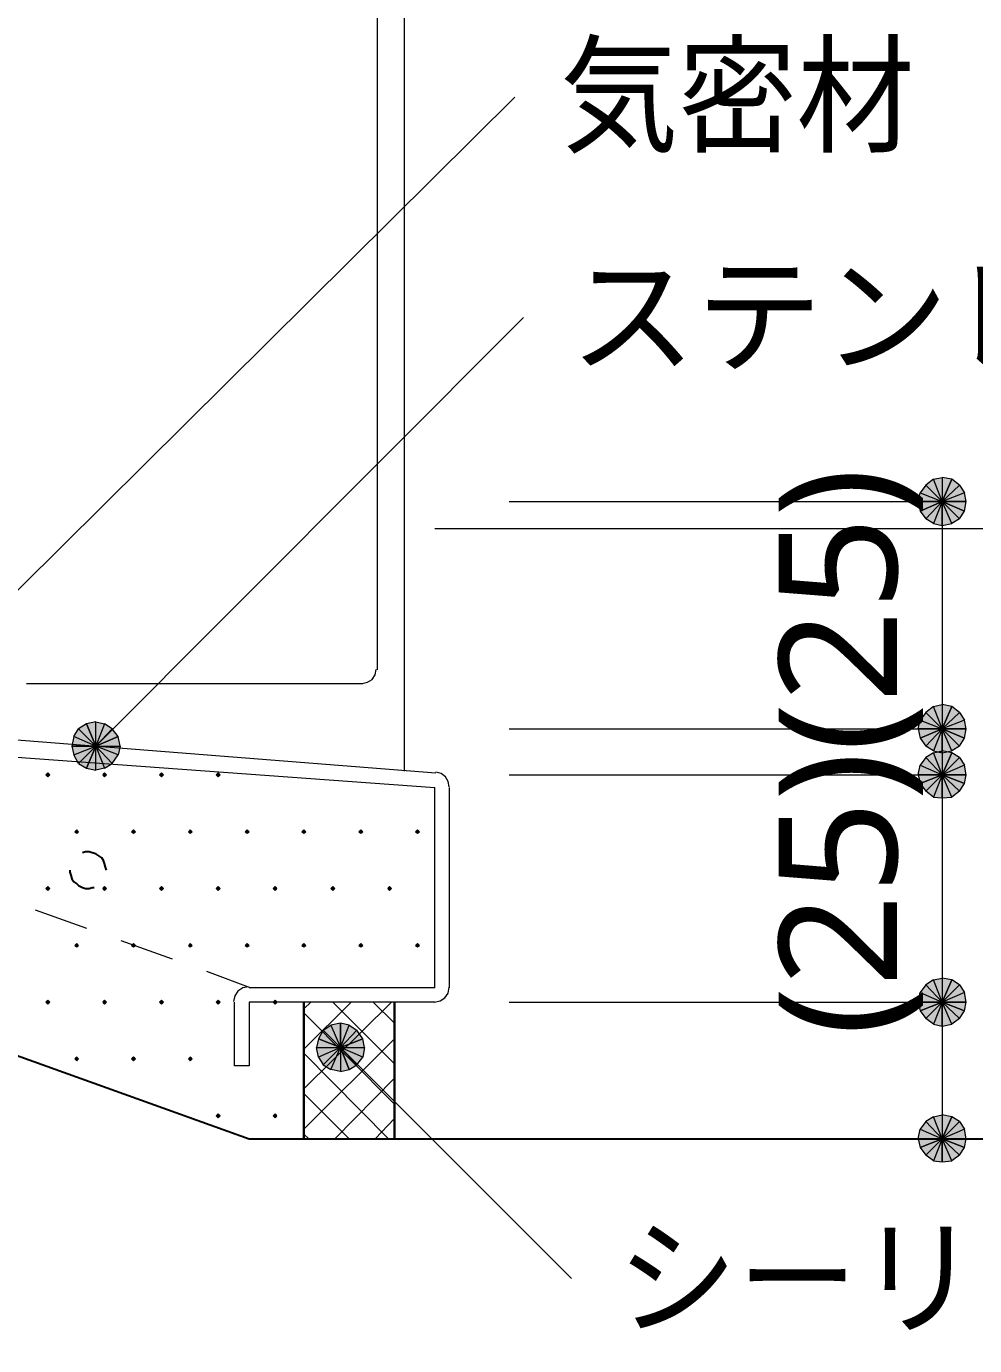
# Model space of a CAD drawing. Header units: millimetres. Extents: x 0 to 420, y 0 to 297.
# Drawn here: x 153.2 to 174.05, y 52.94 to 81.94 of the extents above; entities that cross this region are included whole.
import ezdxf
from ezdxf.enums import TextEntityAlignment as Align

# ---------------------------------------------------------------- set-up
doc = ezdxf.new("R2010")
doc.units = ezdxf.units.MM
doc.styles.add('kst32b', font='NotoSansJP-Variable.ttf')

msp = doc.modelspace()

# ---------------------------------------------------------------- hatches: boundary and pattern name
h = msp.add_hatch(color=7)
h.paths.add_polyline_path([(173.546, 71.988), (173.334, 72.03), (173.334, 71.501), (173.546, 71.988)])
h.paths.add_polyline_path([(173.334, 72.03), (173.334, 71.501), (173.143, 71.988), (173.334, 72.03)])
h.paths.add_polyline_path([(173.334, 71.501), (173.143, 71.988), (172.974, 71.861), (173.334, 71.501)])
h = msp.add_hatch(color=7)
h.paths.add_polyline_path([(173.863, 71.501), (173.821, 71.691), (173.334, 71.501), (173.863, 71.501)])
h.paths.add_polyline_path([(173.821, 71.691), (173.334, 71.501), (173.715, 71.861), (173.821, 71.691)])
h.paths.add_polyline_path([(173.334, 71.501), (173.715, 71.861), (173.546, 71.988), (173.334, 71.501)])
h = msp.add_hatch(color=7)
h.paths.add_polyline_path([(172.974, 71.861), (172.847, 71.691), (173.334, 71.501), (172.974, 71.861)])
h.paths.add_polyline_path([(172.847, 71.691), (173.334, 71.501), (172.805, 71.501), (172.847, 71.691)])
h.paths.add_polyline_path([(173.334, 71.501), (172.805, 71.501), (172.847, 71.289), (173.334, 71.501)])
h = msp.add_hatch(color=7)
h.paths.add_polyline_path([(172.847, 71.289), (172.974, 71.12), (173.334, 71.501), (172.847, 71.289)])
h.paths.add_polyline_path([(172.974, 71.12), (173.334, 71.501), (173.143, 71.014), (172.974, 71.12)])
h.paths.add_polyline_path([(173.334, 71.501), (173.143, 71.014), (173.334, 70.972), (173.334, 71.501)])
h = msp.add_hatch(color=7)
h.paths.add_polyline_path([(173.334, 70.972), (173.546, 71.014), (173.334, 71.501), (173.334, 70.972)])
h.paths.add_polyline_path([(173.546, 71.014), (173.334, 71.501), (173.715, 71.12), (173.546, 71.014)])
h.paths.add_polyline_path([(173.334, 71.501), (173.715, 71.12), (173.821, 71.289), (173.334, 71.501)])
for points in [[(173.821, 71.289), (173.863, 71.501), (173.334, 71.501), (173.821, 71.289)], [(155.215, 66.336), (155.088, 66.506), (154.728, 66.125), (155.215, 66.336)], [(173.821, 66.294), (173.863, 66.506), (173.334, 66.506), (173.821, 66.294)], [(153.67, 65.532), (153.649, 65.511), (153.628, 65.49), (153.649, 65.469), (153.67, 65.447), (153.691, 65.469), (153.712, 65.49), (153.691, 65.511), (153.67, 65.532)], [(154.919, 65.532), (154.898, 65.511), (154.877, 65.49), (154.898, 65.469), (154.919, 65.447), (154.94, 65.469), (154.961, 65.49), (154.94, 65.511), (154.919, 65.532)], [(156.168, 65.532), (156.146, 65.511), (156.125, 65.49), (156.146, 65.469), (156.168, 65.447), (156.189, 65.469), (156.21, 65.49), (156.189, 65.511), (156.168, 65.532)], [(157.417, 65.532), (157.395, 65.511), (157.374, 65.49), (157.395, 65.469), (157.417, 65.447), (157.438, 65.469), (157.459, 65.49), (157.438, 65.511), (157.417, 65.532)], [(173.821, 65.299), (173.863, 65.49), (173.334, 65.49), (173.821, 65.299)], [(154.305, 64.283), (154.284, 64.262), (154.263, 64.241), (154.284, 64.22), (154.305, 64.198), (154.326, 64.22), (154.347, 64.241), (154.326, 64.262), (154.305, 64.283)], [(155.554, 64.283), (155.533, 64.262), (155.512, 64.241), (155.533, 64.22), (155.554, 64.198), (155.575, 64.22), (155.596, 64.241), (155.575, 64.262), (155.554, 64.283)], [(156.803, 64.283), (156.782, 64.262), (156.76, 64.241), (156.782, 64.22), (156.803, 64.198), (156.824, 64.22), (156.845, 64.241), (156.824, 64.262), (156.803, 64.283)], [(158.052, 64.283), (158.03, 64.262), (158.009, 64.241), (158.03, 64.22), (158.052, 64.198), (158.073, 64.22), (158.094, 64.241), (158.073, 64.262), (158.052, 64.283)], [(159.3, 64.283), (159.279, 64.262), (159.258, 64.241), (159.279, 64.22), (159.3, 64.198), (159.321, 64.22), (159.343, 64.241), (159.321, 64.262), (159.3, 64.283)], [(160.549, 64.283), (160.528, 64.262), (160.507, 64.241), (160.528, 64.22), (160.549, 64.198), (160.57, 64.22), (160.592, 64.241), (160.57, 64.262), (160.549, 64.283)], [(161.798, 64.283), (161.777, 64.262), (161.756, 64.241), (161.777, 64.22), (161.798, 64.198), (161.819, 64.22), (161.84, 64.241), (161.819, 64.262), (161.798, 64.283)], [(153.67, 63.034), (153.649, 63.013), (153.628, 62.992), (153.649, 62.971), (153.67, 62.95), (153.691, 62.971), (153.712, 62.992), (153.691, 63.013), (153.67, 63.034)], [(154.919, 63.034), (154.898, 63.013), (154.877, 62.992), (154.898, 62.971), (154.919, 62.95), (154.94, 62.971), (154.961, 62.992), (154.94, 63.013), (154.919, 63.034)], [(156.168, 63.034), (156.146, 63.013), (156.125, 62.992), (156.146, 62.971), (156.168, 62.95), (156.189, 62.971), (156.21, 62.992), (156.189, 63.013), (156.168, 63.034)], [(157.417, 63.034), (157.395, 63.013), (157.374, 62.992), (157.395, 62.971), (157.417, 62.95), (157.438, 62.971), (157.459, 62.992), (157.438, 63.013), (157.417, 63.034)], [(158.665, 63.034), (158.644, 63.013), (158.623, 62.992), (158.644, 62.971), (158.665, 62.95), (158.687, 62.971), (158.708, 62.992), (158.687, 63.013), (158.665, 63.034)], [(159.935, 63.034), (159.914, 63.013), (159.893, 62.992), (159.914, 62.971), (159.935, 62.95), (159.957, 62.971), (159.978, 62.992), (159.957, 63.013), (159.935, 63.034)], [(161.184, 63.034), (161.163, 63.013), (161.142, 62.992), (161.163, 62.971), (161.184, 62.95), (161.205, 62.971), (161.227, 62.992), (161.205, 63.013), (161.184, 63.034)], [(154.305, 61.786), (154.284, 61.764), (154.263, 61.743), (154.284, 61.722), (154.305, 61.701), (154.326, 61.722), (154.347, 61.743), (154.326, 61.764), (154.305, 61.786)], [(155.554, 61.786), (155.533, 61.764), (155.512, 61.743), (155.533, 61.722), (155.554, 61.701), (155.575, 61.722), (155.596, 61.743), (155.575, 61.764), (155.554, 61.786)], [(156.803, 61.786), (156.782, 61.764), (156.76, 61.743), (156.782, 61.722), (156.803, 61.701), (156.824, 61.722), (156.845, 61.743), (156.824, 61.764), (156.803, 61.786)], [(158.052, 61.786), (158.03, 61.764), (158.009, 61.743), (158.03, 61.722), (158.052, 61.701), (158.073, 61.722), (158.094, 61.743), (158.073, 61.764), (158.052, 61.786)], [(159.3, 61.786), (159.279, 61.764), (159.258, 61.743), (159.279, 61.722), (159.3, 61.701), (159.321, 61.722), (159.343, 61.743), (159.321, 61.764), (159.3, 61.786)], [(160.549, 61.786), (160.528, 61.764), (160.507, 61.743), (160.528, 61.722), (160.549, 61.701), (160.57, 61.722), (160.592, 61.743), (160.57, 61.764), (160.549, 61.786)], [(161.798, 61.786), (161.777, 61.764), (161.756, 61.743), (161.777, 61.722), (161.798, 61.701), (161.819, 61.722), (161.84, 61.743), (161.819, 61.764), (161.798, 61.786)], [(153.67, 60.537), (153.649, 60.515), (153.628, 60.494), (153.649, 60.473), (153.67, 60.452), (153.691, 60.473), (153.712, 60.494), (153.691, 60.515), (153.67, 60.537)], [(154.919, 60.537), (154.898, 60.515), (154.877, 60.494), (154.898, 60.473), (154.919, 60.452), (154.94, 60.473), (154.961, 60.494), (154.94, 60.515), (154.919, 60.537)], [(156.168, 60.537), (156.146, 60.515), (156.125, 60.494), (156.146, 60.473), (156.168, 60.452), (156.189, 60.473), (156.21, 60.494), (156.189, 60.515), (156.168, 60.537)], [(157.417, 60.537), (157.395, 60.515), (157.374, 60.494), (157.395, 60.473), (157.417, 60.452), (157.438, 60.473), (157.459, 60.494), (157.438, 60.515), (157.417, 60.537)], [(158.665, 60.537), (158.644, 60.515), (158.623, 60.494), (158.644, 60.473), (158.665, 60.452), (158.687, 60.473), (158.708, 60.494), (158.687, 60.515), (158.665, 60.537)], [(173.821, 60.304), (173.863, 60.494), (173.334, 60.494), (173.821, 60.304)], [(160.295, 59.013), (160.465, 59.119), (160.105, 59.5), (160.295, 59.013)], [(154.305, 59.288), (154.284, 59.267), (154.263, 59.246), (154.284, 59.224), (154.305, 59.203), (154.326, 59.224), (154.347, 59.246), (154.326, 59.267), (154.305, 59.288)], [(155.554, 59.288), (155.533, 59.267), (155.512, 59.246), (155.533, 59.224), (155.554, 59.203), (155.575, 59.224), (155.596, 59.246), (155.575, 59.267), (155.554, 59.288)], [(156.803, 59.288), (156.782, 59.267), (156.76, 59.246), (156.782, 59.224), (156.803, 59.203), (156.824, 59.224), (156.845, 59.246), (156.824, 59.267), (156.803, 59.288)], [(157.417, 58.039), (157.395, 58.018), (157.374, 57.997), (157.395, 57.975), (157.417, 57.954), (157.438, 57.975), (157.459, 57.997), (157.438, 58.018), (157.417, 58.039)], [(158.665, 58.039), (158.644, 58.018), (158.623, 57.997), (158.644, 57.975), (158.665, 57.954), (158.687, 57.975), (158.708, 57.997), (158.687, 58.018), (158.665, 58.039)], [(173.821, 57.298), (173.863, 57.489), (173.334, 57.489), (173.821, 57.298)]]:
    msp.add_hatch(color=7).paths.add_polyline_path(points)
h = msp.add_hatch(color=7)
h.paths.add_polyline_path([(173.546, 66.993), (173.334, 67.035), (173.334, 66.506), (173.546, 66.993)])
h.paths.add_polyline_path([(173.334, 67.035), (173.334, 66.506), (173.143, 66.993), (173.334, 67.035)])
h.paths.add_polyline_path([(173.334, 66.506), (173.143, 66.993), (172.974, 66.865), (173.334, 66.506)])
h = msp.add_hatch(color=7)
h.paths.add_polyline_path([(172.974, 66.865), (172.847, 66.696), (173.334, 66.506), (172.974, 66.865)])
h.paths.add_polyline_path([(172.847, 66.696), (173.334, 66.506), (172.805, 66.506), (172.847, 66.696)])
h.paths.add_polyline_path([(173.334, 66.506), (172.805, 66.506), (172.847, 66.294), (173.334, 66.506)])
h = msp.add_hatch(color=7)
h.paths.add_polyline_path([(173.863, 66.506), (173.821, 66.696), (173.334, 66.506), (173.863, 66.506)])
h.paths.add_polyline_path([(173.821, 66.696), (173.334, 66.506), (173.715, 66.865), (173.821, 66.696)])
h.paths.add_polyline_path([(173.334, 66.506), (173.715, 66.865), (173.546, 66.993), (173.334, 66.506)])
h = msp.add_hatch(color=7)
h.paths.add_polyline_path([(154.517, 66.612), (154.347, 66.506), (154.728, 66.125), (154.517, 66.612)])
h.paths.add_polyline_path([(154.347, 66.506), (154.728, 66.125), (154.242, 66.336), (154.347, 66.506)])
h.paths.add_polyline_path([(154.728, 66.125), (154.242, 66.336), (154.199, 66.125), (154.728, 66.125)])
h = msp.add_hatch(color=7)
h.paths.add_polyline_path([(155.088, 66.506), (154.919, 66.612), (154.728, 66.125), (155.088, 66.506)])
h.paths.add_polyline_path([(154.919, 66.612), (154.728, 66.125), (154.728, 66.654), (154.919, 66.612)])
h.paths.add_polyline_path([(154.728, 66.125), (154.728, 66.654), (154.517, 66.612), (154.728, 66.125)])
h = msp.add_hatch(color=7)
h.paths.add_polyline_path([(172.847, 66.294), (172.974, 66.125), (173.334, 66.506), (172.847, 66.294)])
h.paths.add_polyline_path([(172.974, 66.125), (173.334, 66.506), (173.143, 66.019), (172.974, 66.125)])
h.paths.add_polyline_path([(173.334, 66.506), (173.143, 66.019), (173.334, 65.977), (173.334, 66.506)])
h = msp.add_hatch(color=7)
h.paths.add_polyline_path([(173.334, 65.977), (173.546, 66.019), (173.334, 66.506), (173.334, 65.977)])
h.paths.add_polyline_path([(173.546, 66.019), (173.334, 66.506), (173.715, 66.125), (173.546, 66.019)])
h.paths.add_polyline_path([(173.334, 66.506), (173.715, 66.125), (173.821, 66.294), (173.334, 66.506)])
h = msp.add_hatch(color=7)
h.paths.add_polyline_path([(154.199, 66.125), (154.242, 65.934), (154.728, 66.125), (154.199, 66.125)])
h.paths.add_polyline_path([(154.242, 65.934), (154.728, 66.125), (154.347, 65.744), (154.242, 65.934)])
h.paths.add_polyline_path([(154.728, 66.125), (154.347, 65.744), (154.517, 65.638), (154.728, 66.125)])
h = msp.add_hatch(color=7)
h.paths.add_polyline_path([(154.517, 65.638), (154.728, 65.596), (154.728, 66.125), (154.517, 65.638)])
h.paths.add_polyline_path([(154.728, 65.596), (154.728, 66.125), (154.919, 65.638), (154.728, 65.596)])
h.paths.add_polyline_path([(154.728, 66.125), (154.919, 65.638), (155.088, 65.744), (154.728, 66.125)])
h = msp.add_hatch(color=7)
h.paths.add_polyline_path([(155.088, 65.744), (155.215, 65.934), (154.728, 66.125), (155.088, 65.744)])
h.paths.add_polyline_path([(155.215, 65.934), (154.728, 66.125), (155.258, 66.125), (155.215, 65.934)])
h.paths.add_polyline_path([(154.728, 66.125), (155.258, 66.125), (155.215, 66.336), (154.728, 66.125)])
h = msp.add_hatch(color=7)
h.paths.add_polyline_path([(172.974, 65.871), (172.847, 65.701), (173.334, 65.49), (172.974, 65.871)])
h.paths.add_polyline_path([(172.847, 65.701), (173.334, 65.49), (172.805, 65.49), (172.847, 65.701)])
h.paths.add_polyline_path([(173.334, 65.49), (172.805, 65.49), (172.847, 65.299), (173.334, 65.49)])
h = msp.add_hatch(color=7)
h.paths.add_polyline_path([(173.546, 65.977), (173.334, 66.019), (173.334, 65.49), (173.546, 65.977)])
h.paths.add_polyline_path([(173.334, 66.019), (173.334, 65.49), (173.143, 65.977), (173.334, 66.019)])
h.paths.add_polyline_path([(173.334, 65.49), (173.143, 65.977), (172.974, 65.871), (173.334, 65.49)])
h = msp.add_hatch(color=7)
h.paths.add_polyline_path([(173.863, 65.49), (173.821, 65.701), (173.334, 65.49), (173.863, 65.49)])
h.paths.add_polyline_path([(173.821, 65.701), (173.334, 65.49), (173.715, 65.871), (173.821, 65.701)])
h.paths.add_polyline_path([(173.334, 65.49), (173.715, 65.871), (173.546, 65.977), (173.334, 65.49)])
h = msp.add_hatch(color=7)
h.paths.add_polyline_path([(172.847, 65.299), (172.974, 65.13), (173.334, 65.49), (172.847, 65.299)])
h.paths.add_polyline_path([(172.974, 65.13), (173.334, 65.49), (173.143, 65.003), (172.974, 65.13)])
h.paths.add_polyline_path([(173.334, 65.49), (173.143, 65.003), (173.334, 64.982), (173.334, 65.49)])
h = msp.add_hatch(color=7)
h.paths.add_polyline_path([(173.334, 64.982), (173.546, 65.003), (173.334, 65.49), (173.334, 64.982)])
h.paths.add_polyline_path([(173.546, 65.003), (173.334, 65.49), (173.715, 65.13), (173.546, 65.003)])
h.paths.add_polyline_path([(173.334, 65.49), (173.715, 65.13), (173.821, 65.299), (173.334, 65.49)])
h = msp.add_hatch(color=7)
h.paths.add_polyline_path([(173.546, 60.981), (173.334, 61.023), (173.334, 60.494), (173.546, 60.981)])
h.paths.add_polyline_path([(173.334, 61.023), (173.334, 60.494), (173.143, 60.981), (173.334, 61.023)])
h.paths.add_polyline_path([(173.334, 60.494), (173.143, 60.981), (172.974, 60.875), (173.334, 60.494)])
h = msp.add_hatch(color=7)
h.paths.add_polyline_path([(173.863, 60.494), (173.821, 60.706), (173.334, 60.494), (173.863, 60.494)])
h.paths.add_polyline_path([(173.821, 60.706), (173.334, 60.494), (173.715, 60.875), (173.821, 60.706)])
h.paths.add_polyline_path([(173.334, 60.494), (173.715, 60.875), (173.546, 60.981), (173.334, 60.494)])
h = msp.add_hatch(color=7)
h.paths.add_polyline_path([(172.974, 60.875), (172.847, 60.706), (173.334, 60.494), (172.974, 60.875)])
h.paths.add_polyline_path([(172.847, 60.706), (173.334, 60.494), (172.805, 60.494), (172.847, 60.706)])
h.paths.add_polyline_path([(173.334, 60.494), (172.805, 60.494), (172.847, 60.304), (173.334, 60.494)])
h = msp.add_hatch(color=7)
h.paths.add_polyline_path([(172.847, 60.304), (172.974, 60.134), (173.334, 60.494), (172.847, 60.304)])
h.paths.add_polyline_path([(172.974, 60.134), (173.334, 60.494), (173.143, 60.007), (172.974, 60.134)])
h.paths.add_polyline_path([(173.334, 60.494), (173.143, 60.007), (173.334, 59.965), (173.334, 60.494)])
h = msp.add_hatch(color=7)
h.paths.add_polyline_path([(173.334, 59.965), (173.546, 60.007), (173.334, 60.494), (173.334, 59.965)])
h.paths.add_polyline_path([(173.546, 60.007), (173.334, 60.494), (173.715, 60.134), (173.546, 60.007)])
h.paths.add_polyline_path([(173.334, 60.494), (173.715, 60.134), (173.821, 60.304), (173.334, 60.494)])
h = msp.add_hatch(color=7)
h.paths.add_polyline_path([(160.105, 60.029), (159.893, 59.986), (160.105, 59.5), (160.105, 60.029)])
h.paths.add_polyline_path([(159.893, 59.986), (160.105, 59.5), (159.724, 59.88), (159.893, 59.986)])
h.paths.add_polyline_path([(160.105, 59.5), (159.724, 59.88), (159.618, 59.69), (160.105, 59.5)])
h = msp.add_hatch(color=7)
h.paths.add_polyline_path([(160.592, 59.69), (160.465, 59.88), (160.105, 59.5), (160.592, 59.69)])
h.paths.add_polyline_path([(160.465, 59.88), (160.105, 59.5), (160.295, 59.986), (160.465, 59.88)])
h.paths.add_polyline_path([(160.105, 59.5), (160.295, 59.986), (160.105, 60.029), (160.105, 59.5)])
h = msp.add_hatch(color=7)
h.paths.add_polyline_path([(159.618, 59.69), (159.576, 59.5), (160.105, 59.5), (159.618, 59.69)])
h.paths.add_polyline_path([(159.576, 59.5), (160.105, 59.5), (159.618, 59.288), (159.576, 59.5)])
h.paths.add_polyline_path([(160.105, 59.5), (159.618, 59.288), (159.724, 59.119), (160.105, 59.5)])
h = msp.add_hatch(color=7)
h.paths.add_polyline_path([(159.724, 59.119), (159.893, 59.013), (160.105, 59.5), (159.724, 59.119)])
h.paths.add_polyline_path([(159.893, 59.013), (160.105, 59.5), (160.105, 58.97), (159.893, 59.013)])
h.paths.add_polyline_path([(160.105, 59.5), (160.105, 58.97), (160.295, 59.013), (160.105, 59.5)])
h = msp.add_hatch(color=7)
h.paths.add_polyline_path([(160.465, 59.119), (160.592, 59.288), (160.105, 59.5), (160.465, 59.119)])
h.paths.add_polyline_path([(160.592, 59.288), (160.105, 59.5), (160.634, 59.5), (160.592, 59.288)])
h.paths.add_polyline_path([(160.105, 59.5), (160.634, 59.5), (160.592, 59.69), (160.105, 59.5)])
h = msp.add_hatch(color=7)
h.paths.add_polyline_path([(173.546, 57.975), (173.334, 58.018), (173.334, 57.489), (173.546, 57.975)])
h.paths.add_polyline_path([(173.334, 58.018), (173.334, 57.489), (173.143, 57.975), (173.334, 58.018)])
h.paths.add_polyline_path([(173.334, 57.489), (173.143, 57.975), (172.974, 57.87), (173.334, 57.489)])
h = msp.add_hatch(color=7)
h.paths.add_polyline_path([(172.974, 57.87), (172.847, 57.7), (173.334, 57.489), (172.974, 57.87)])
h.paths.add_polyline_path([(172.847, 57.7), (173.334, 57.489), (172.805, 57.489), (172.847, 57.7)])
h.paths.add_polyline_path([(173.334, 57.489), (172.805, 57.489), (172.847, 57.298), (173.334, 57.489)])
h = msp.add_hatch(color=7)
h.paths.add_polyline_path([(173.863, 57.489), (173.821, 57.7), (173.334, 57.489), (173.863, 57.489)])
h.paths.add_polyline_path([(173.821, 57.7), (173.334, 57.489), (173.715, 57.87), (173.821, 57.7)])
h.paths.add_polyline_path([(173.334, 57.489), (173.715, 57.87), (173.546, 57.975), (173.334, 57.489)])
h = msp.add_hatch(color=7)
h.paths.add_polyline_path([(172.847, 57.298), (172.974, 57.129), (173.334, 57.489), (172.847, 57.298)])
h.paths.add_polyline_path([(172.974, 57.129), (173.334, 57.489), (173.143, 57.002), (172.974, 57.129)])
h.paths.add_polyline_path([(173.334, 57.489), (173.143, 57.002), (173.334, 56.981), (173.334, 57.489)])
h = msp.add_hatch(color=7)
h.paths.add_polyline_path([(173.334, 56.981), (173.546, 57.002), (173.334, 57.489), (173.334, 56.981)])
h.paths.add_polyline_path([(173.546, 57.002), (173.334, 57.489), (173.715, 57.129), (173.546, 57.002)])
h.paths.add_polyline_path([(173.334, 57.489), (173.715, 57.129), (173.821, 57.298), (173.334, 57.489)])

# ---------------------------------------------------------------- linework, layer by layer
at = {"lineweight": 13}
for points in [[(160.909, 101.304), (160.909, 67.797)], [(161.502, 101.304), (161.502, 65.574)], [(151.257, 67.818), (163.936, 80.391)], [(154.665, 66.061), (164.126, 75.544)], [(163.809, 71.501), (173.334, 71.501)], [(173.334, 71.501), (173.334, 66.506), (173.334, 65.49), (173.334, 60.494), (173.334, 57.489)], [(162.179, 70.908), (187.812, 70.908)], [(160.581, 67.5), (160.7, 67.525), (160.798, 67.59), (160.864, 67.688), (160.888, 67.807)], [(153.204, 67.5), (156.909, 67.5), (160.592, 67.5)], [(150.199, 66.484), (162.2, 65.532)], [(163.809, 66.506), (173.334, 66.506)], [(150.156, 66.082), (162.179, 65.214)], [(162.496, 65.225), (162.474, 65.346), (162.411, 65.447), (162.316, 65.518), (162.198, 65.552)], [(163.809, 65.49), (173.334, 65.49)], [(162.179, 60.812), (162.179, 65.214)], [(162.496, 65.214), (162.496, 60.812)], [(153.395, 62.526), (154.517, 62.124)], [(155.279, 61.849), (156.401, 61.447)], [(157.162, 61.172), (158.136, 60.812)], [(158.083, 60.833), (157.956, 60.807), (157.851, 60.737), (157.781, 60.633), (157.755, 60.505)], [(162.179, 60.812), (158.094, 60.812)], [(162.168, 60.494), (162.296, 60.52), (162.4, 60.59), (162.471, 60.695), (162.496, 60.822)], [(158.094, 59.097), (157.776, 59.097), (157.776, 60.494)], [(162.179, 60.494), (158.094, 60.494)], [(158.094, 60.494), (158.094, 59.097)], [(159.3, 60.346), (159.449, 60.494)], [(159.3, 59.457), (160.337, 60.494)], [(159.3, 58.589), (161.227, 60.494)], [(161.29, 59.14), (159.935, 60.494)], [(161.29, 60.029), (160.824, 60.494)], [(163.809, 60.494), (173.334, 60.494)], [(161.29, 58.251), (159.3, 60.262)], [(159.3, 57.7), (161.29, 59.69)], [(160.105, 59.5), (165.185, 54.42)], [(161.163, 57.489), (159.3, 59.372)], [(159.978, 57.489), (161.29, 58.822)], [(160.295, 57.489), (159.3, 58.484)], [(160.867, 57.489), (161.29, 57.933)], [(159.406, 57.489), (159.3, 57.595)]]:
    msp.add_lwpolyline(points, dxfattribs=at)
at = {"lineweight": 0}
for points in [[(173.334, 71.501), (173.143, 71.988), (172.974, 71.861)], [(173.334, 72.03), (173.334, 71.501), (173.143, 71.988)], [(173.546, 71.988), (173.334, 72.03), (173.334, 71.501)], [(173.334, 71.501), (173.715, 71.861), (173.546, 71.988)], [(172.847, 71.691), (173.334, 71.501), (172.805, 71.501)], [(172.974, 71.861), (172.847, 71.691), (173.334, 71.501)], [(173.821, 71.691), (173.334, 71.501), (173.715, 71.861)], [(173.863, 71.501), (173.821, 71.691), (173.334, 71.501)], [(173.334, 71.501), (172.805, 71.501), (172.847, 71.289)], [(172.847, 71.289), (172.974, 71.12), (173.334, 71.501)], [(172.974, 71.12), (173.334, 71.501), (173.143, 71.014)], [(173.334, 71.501), (173.143, 71.014), (173.334, 70.972)], [(173.334, 70.972), (173.546, 71.014), (173.334, 71.501)], [(173.546, 71.014), (173.334, 71.501), (173.715, 71.12)], [(173.334, 71.501), (173.715, 71.12), (173.821, 71.289)], [(173.821, 71.289), (173.863, 71.501), (173.334, 71.501)], [(173.334, 67.035), (173.334, 66.506), (173.143, 66.993)], [(173.546, 66.993), (173.334, 67.035), (173.334, 66.506)], [(172.974, 66.865), (172.847, 66.696), (173.334, 66.506)], [(173.334, 66.506), (173.143, 66.993), (172.974, 66.865)], [(173.334, 66.506), (173.715, 66.865), (173.546, 66.993)], [(173.821, 66.696), (173.334, 66.506), (173.715, 66.865)], [(154.347, 66.506), (154.728, 66.125), (154.242, 66.336)], [(154.517, 66.612), (154.347, 66.506), (154.728, 66.125)], [(154.728, 66.125), (154.728, 66.654), (154.517, 66.612)], [(154.919, 66.612), (154.728, 66.125), (154.728, 66.654)], [(155.088, 66.506), (154.919, 66.612), (154.728, 66.125)], [(155.215, 66.336), (155.088, 66.506), (154.728, 66.125)], [(172.847, 66.696), (173.334, 66.506), (172.805, 66.506)], [(173.334, 66.506), (172.805, 66.506), (172.847, 66.294)], [(172.847, 66.294), (172.974, 66.125), (173.334, 66.506)], [(172.974, 66.125), (173.334, 66.506), (173.143, 66.019)], [(173.334, 66.506), (173.143, 66.019), (173.334, 65.977)], [(173.863, 66.506), (173.821, 66.696), (173.334, 66.506)], [(173.334, 65.977), (173.546, 66.019), (173.334, 66.506)], [(173.546, 66.019), (173.334, 66.506), (173.715, 66.125)], [(173.334, 66.506), (173.715, 66.125), (173.821, 66.294)], [(173.821, 66.294), (173.863, 66.506), (173.334, 66.506)], [(154.728, 66.125), (154.242, 66.336), (154.199, 66.125)], [(154.199, 66.125), (154.242, 65.934), (154.728, 66.125)], [(154.242, 65.934), (154.728, 66.125), (154.347, 65.744)], [(154.728, 66.125), (154.347, 65.744), (154.517, 65.638)], [(154.517, 65.638), (154.728, 65.596), (154.728, 66.125)], [(154.728, 66.125), (155.258, 66.125), (155.215, 66.336)], [(154.728, 65.596), (154.728, 66.125), (154.919, 65.638)], [(154.728, 66.125), (154.919, 65.638), (155.088, 65.744)], [(155.088, 65.744), (155.215, 65.934), (154.728, 66.125)], [(155.215, 65.934), (154.728, 66.125), (155.258, 66.125)], [(172.974, 65.871), (172.847, 65.701), (173.334, 65.49)], [(173.334, 65.49), (173.143, 65.977), (172.974, 65.871)], [(173.334, 66.019), (173.334, 65.49), (173.143, 65.977)], [(173.546, 65.977), (173.334, 66.019), (173.334, 65.49)], [(173.334, 65.49), (173.715, 65.871), (173.546, 65.977)], [(173.821, 65.701), (173.334, 65.49), (173.715, 65.871)], [(172.847, 65.701), (173.334, 65.49), (172.805, 65.49)], [(173.863, 65.49), (173.821, 65.701), (173.334, 65.49)], [(153.67, 65.532), (153.649, 65.511), (153.628, 65.49), (153.649, 65.469), (153.67, 65.447), (153.691, 65.469), (153.712, 65.49), (153.691, 65.511)], [(154.919, 65.532), (154.898, 65.511), (154.877, 65.49), (154.898, 65.469), (154.919, 65.447), (154.94, 65.469), (154.961, 65.49), (154.94, 65.511)], [(156.168, 65.532), (156.146, 65.511), (156.125, 65.49), (156.146, 65.469), (156.168, 65.447), (156.189, 65.469), (156.21, 65.49), (156.189, 65.511)], [(157.417, 65.532), (157.395, 65.511), (157.374, 65.49), (157.395, 65.469), (157.417, 65.447), (157.438, 65.469), (157.459, 65.49), (157.438, 65.511)], [(173.334, 65.49), (172.805, 65.49), (172.847, 65.299)], [(172.847, 65.299), (172.974, 65.13), (173.334, 65.49)], [(172.974, 65.13), (173.334, 65.49), (173.143, 65.003)], [(173.334, 65.49), (173.143, 65.003), (173.334, 64.982)], [(173.334, 64.982), (173.546, 65.003), (173.334, 65.49)], [(173.546, 65.003), (173.334, 65.49), (173.715, 65.13)], [(173.334, 65.49), (173.715, 65.13), (173.821, 65.299)], [(173.821, 65.299), (173.863, 65.49), (173.334, 65.49)], [(154.305, 64.283), (154.284, 64.262), (154.263, 64.241), (154.284, 64.22), (154.305, 64.198), (154.326, 64.22), (154.347, 64.241), (154.326, 64.262)], [(155.554, 64.283), (155.533, 64.262), (155.512, 64.241), (155.533, 64.22), (155.554, 64.198), (155.575, 64.22), (155.596, 64.241), (155.575, 64.262)], [(156.803, 64.283), (156.782, 64.262), (156.76, 64.241), (156.782, 64.22), (156.803, 64.198), (156.824, 64.22), (156.845, 64.241), (156.824, 64.262)], [(158.052, 64.283), (158.03, 64.262), (158.009, 64.241), (158.03, 64.22), (158.052, 64.198), (158.073, 64.22), (158.094, 64.241), (158.073, 64.262)], [(159.3, 64.283), (159.279, 64.262), (159.258, 64.241), (159.279, 64.22), (159.3, 64.198), (159.321, 64.22), (159.343, 64.241), (159.321, 64.262)], [(160.549, 64.283), (160.528, 64.262), (160.507, 64.241), (160.528, 64.22), (160.549, 64.198), (160.57, 64.22), (160.592, 64.241), (160.57, 64.262)], [(161.798, 64.283), (161.777, 64.262), (161.756, 64.241), (161.777, 64.22), (161.798, 64.198), (161.819, 64.22), (161.84, 64.241), (161.819, 64.262)], [(153.67, 63.034), (153.649, 63.013), (153.628, 62.992), (153.649, 62.971), (153.67, 62.95), (153.691, 62.971), (153.712, 62.992), (153.691, 63.013)], [(154.919, 63.034), (154.898, 63.013), (154.877, 62.992), (154.898, 62.971), (154.919, 62.95), (154.94, 62.971), (154.961, 62.992), (154.94, 63.013)], [(156.168, 63.034), (156.146, 63.013), (156.125, 62.992), (156.146, 62.971), (156.168, 62.95), (156.189, 62.971), (156.21, 62.992), (156.189, 63.013)], [(157.417, 63.034), (157.395, 63.013), (157.374, 62.992), (157.395, 62.971), (157.417, 62.95), (157.438, 62.971), (157.459, 62.992), (157.438, 63.013)], [(158.665, 63.034), (158.644, 63.013), (158.623, 62.992), (158.644, 62.971), (158.665, 62.95), (158.687, 62.971), (158.708, 62.992), (158.687, 63.013)], [(159.935, 63.034), (159.914, 63.013), (159.893, 62.992), (159.914, 62.971), (159.935, 62.95), (159.957, 62.971), (159.978, 62.992), (159.957, 63.013)], [(161.184, 63.034), (161.163, 63.013), (161.142, 62.992), (161.163, 62.971), (161.184, 62.95), (161.205, 62.971), (161.227, 62.992), (161.205, 63.013)], [(154.305, 61.786), (154.284, 61.764), (154.263, 61.743), (154.284, 61.722), (154.305, 61.701), (154.326, 61.722), (154.347, 61.743), (154.326, 61.764)], [(155.554, 61.786), (155.533, 61.764), (155.512, 61.743), (155.533, 61.722), (155.554, 61.701), (155.575, 61.722), (155.596, 61.743), (155.575, 61.764)], [(156.803, 61.786), (156.782, 61.764), (156.76, 61.743), (156.782, 61.722), (156.803, 61.701), (156.824, 61.722), (156.845, 61.743), (156.824, 61.764)], [(158.052, 61.786), (158.03, 61.764), (158.009, 61.743), (158.03, 61.722), (158.052, 61.701), (158.073, 61.722), (158.094, 61.743), (158.073, 61.764)], [(159.3, 61.786), (159.279, 61.764), (159.258, 61.743), (159.279, 61.722), (159.3, 61.701), (159.321, 61.722), (159.343, 61.743), (159.321, 61.764)], [(160.549, 61.786), (160.528, 61.764), (160.507, 61.743), (160.528, 61.722), (160.549, 61.701), (160.57, 61.722), (160.592, 61.743), (160.57, 61.764)], [(161.798, 61.786), (161.777, 61.764), (161.756, 61.743), (161.777, 61.722), (161.798, 61.701), (161.819, 61.722), (161.84, 61.743), (161.819, 61.764)], [(173.334, 60.494), (173.143, 60.981), (172.974, 60.875)], [(173.334, 61.023), (173.334, 60.494), (173.143, 60.981)], [(173.546, 60.981), (173.334, 61.023), (173.334, 60.494)], [(173.334, 60.494), (173.715, 60.875), (173.546, 60.981)], [(172.847, 60.706), (173.334, 60.494), (172.805, 60.494)], [(172.974, 60.875), (172.847, 60.706), (173.334, 60.494)], [(173.821, 60.706), (173.334, 60.494), (173.715, 60.875)], [(173.863, 60.494), (173.821, 60.706), (173.334, 60.494)], [(153.67, 60.537), (153.649, 60.515), (153.628, 60.494), (153.649, 60.473), (153.67, 60.452), (153.691, 60.473), (153.712, 60.494), (153.691, 60.515)], [(154.919, 60.537), (154.898, 60.515), (154.877, 60.494), (154.898, 60.473), (154.919, 60.452), (154.94, 60.473), (154.961, 60.494), (154.94, 60.515)], [(156.168, 60.537), (156.146, 60.515), (156.125, 60.494), (156.146, 60.473), (156.168, 60.452), (156.189, 60.473), (156.21, 60.494), (156.189, 60.515)], [(157.417, 60.537), (157.395, 60.515), (157.374, 60.494), (157.395, 60.473), (157.417, 60.452), (157.438, 60.473), (157.459, 60.494), (157.438, 60.515)], [(158.665, 60.537), (158.644, 60.515), (158.623, 60.494), (158.644, 60.473), (158.665, 60.452), (158.687, 60.473), (158.708, 60.494), (158.687, 60.515)], [(173.334, 60.494), (172.805, 60.494), (172.847, 60.304)], [(172.847, 60.304), (172.974, 60.134), (173.334, 60.494)], [(172.974, 60.134), (173.334, 60.494), (173.143, 60.007)], [(173.334, 60.494), (173.143, 60.007), (173.334, 59.965)], [(173.334, 59.965), (173.546, 60.007), (173.334, 60.494)], [(173.546, 60.007), (173.334, 60.494), (173.715, 60.134)], [(173.334, 60.494), (173.715, 60.134), (173.821, 60.304)], [(173.821, 60.304), (173.863, 60.494), (173.334, 60.494)], [(160.105, 59.5), (159.724, 59.88), (159.618, 59.69)], [(159.893, 59.986), (160.105, 59.5), (159.724, 59.88)], [(160.105, 60.029), (159.893, 59.986), (160.105, 59.5)], [(160.105, 59.5), (160.295, 59.986), (160.105, 60.029)], [(160.465, 59.88), (160.105, 59.5), (160.295, 59.986)], [(160.592, 59.69), (160.465, 59.88), (160.105, 59.5)], [(159.618, 59.69), (159.576, 59.5), (160.105, 59.5)], [(159.576, 59.5), (160.105, 59.5), (159.618, 59.288)], [(160.105, 59.5), (159.618, 59.288), (159.724, 59.119)], [(159.724, 59.119), (159.893, 59.013), (160.105, 59.5)], [(159.893, 59.013), (160.105, 59.5), (160.105, 58.97)], [(160.105, 59.5), (160.634, 59.5), (160.592, 59.69)], [(160.465, 59.119), (160.592, 59.288), (160.105, 59.5)], [(160.592, 59.288), (160.105, 59.5), (160.634, 59.5)], [(160.105, 59.5), (160.105, 58.97), (160.295, 59.013)], [(160.295, 59.013), (160.465, 59.119), (160.105, 59.5)], [(154.305, 59.288), (154.284, 59.267), (154.263, 59.246), (154.284, 59.224), (154.305, 59.203), (154.326, 59.224), (154.347, 59.246), (154.326, 59.267)], [(155.554, 59.288), (155.533, 59.267), (155.512, 59.246), (155.533, 59.224), (155.554, 59.203), (155.575, 59.224), (155.596, 59.246), (155.575, 59.267)], [(156.803, 59.288), (156.782, 59.267), (156.76, 59.246), (156.782, 59.224), (156.803, 59.203), (156.824, 59.224), (156.845, 59.246), (156.824, 59.267)], [(157.417, 58.039), (157.395, 58.018), (157.374, 57.997), (157.395, 57.975), (157.417, 57.954), (157.438, 57.975), (157.459, 57.997), (157.438, 58.018)], [(158.665, 58.039), (158.644, 58.018), (158.623, 57.997), (158.644, 57.975), (158.665, 57.954), (158.687, 57.975), (158.708, 57.997), (158.687, 58.018)], [(173.334, 58.018), (173.334, 57.489), (173.143, 57.975)], [(173.546, 57.975), (173.334, 58.018), (173.334, 57.489)], [(172.974, 57.87), (172.847, 57.7), (173.334, 57.489)], [(173.334, 57.489), (173.143, 57.975), (172.974, 57.87)], [(173.334, 57.489), (173.715, 57.87), (173.546, 57.975)], [(173.821, 57.7), (173.334, 57.489), (173.715, 57.87)], [(172.847, 57.7), (173.334, 57.489), (172.805, 57.489)], [(173.334, 57.489), (172.805, 57.489), (172.847, 57.298)], [(172.847, 57.298), (172.974, 57.129), (173.334, 57.489)], [(172.974, 57.129), (173.334, 57.489), (173.143, 57.002)], [(173.334, 57.489), (173.143, 57.002), (173.334, 56.981)], [(173.863, 57.489), (173.821, 57.7), (173.334, 57.489)], [(173.334, 56.981), (173.546, 57.002), (173.334, 57.489)], [(173.546, 57.002), (173.334, 57.489), (173.715, 57.129)], [(173.334, 57.489), (173.715, 57.129), (173.821, 57.298)], [(173.821, 57.298), (173.863, 57.489), (173.334, 57.489)]]:
    msp.add_lwpolyline(points, close=True, dxfattribs=at)
at = {"lineweight": 25}
for points in [[(132.503, 66.675), (158.094, 57.489)], [(154.961, 63.394), (154.94, 63.458), (154.919, 63.542), (154.898, 63.606), (154.855, 63.669), (154.792, 63.712), (154.728, 63.754), (154.644, 63.775), (154.58, 63.796), (154.496, 63.796), (154.432, 63.775)], [(154.157, 63.394), (154.157, 63.352), (154.178, 63.288), (154.199, 63.204), (154.242, 63.14), (154.305, 63.098), (154.347, 63.055), (154.432, 63.013), (154.496, 62.992), (154.58, 62.992), (154.644, 63.013), (154.686, 63.013)], [(158.094, 57.489), (179.493, 57.489)]]:
    msp.add_lwpolyline(points, dxfattribs=at)
at = {"lineweight": 30}
for points in [[(159.3, 60.494), (159.3, 57.489)], [(161.29, 60.494), (161.29, 57.489)]]:
    msp.add_lwpolyline(points, dxfattribs=at)

# ---------------------------------------------------------------- texts
at = {"style": 'kst32b'}
for s, height, p, p2 in [('気密材', 2.0791, (164.931, 79.396), (172.727, 79.396)), ('ステンレス t=1.5', 2.07913, (165.142, 74.549), (185.934, 74.549)), ('(25)(25)', 2.5989, (172.339, 59.754), (172.339, 72.241)), ('シーリング材(15X10)', 2.07913, (166.179, 53.404), (190.869, 53.404))]:
    msp.add_text(s, height=height, dxfattribs=at).set_placement(p, p2, align=Align.FIT)

doc.saveas('drawing.dxf')
